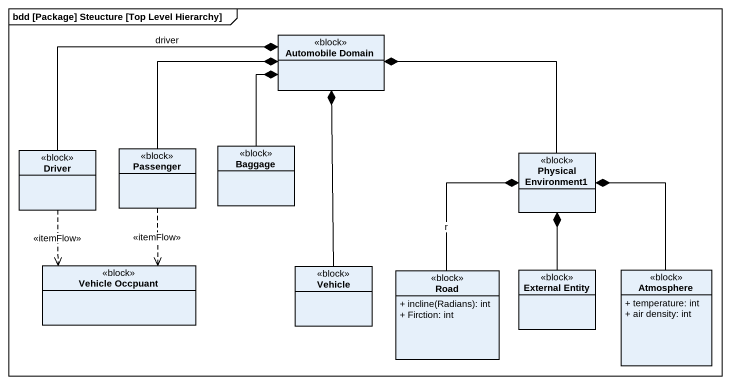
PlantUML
@startuml
mainframe bdd [Package] Steucture [Top Level Hierarchy]
hide circle
hide empty members
skinparam classAttributeIconSize 0
class "Automobile Domain" as Automobile_Domain <<block>>
class Driver <<block>>
class Passenger <<block>>
class Baggage <<block>>
class "Physical Environment1" as Physical_Environment1 <<block>>
class "Vehicle Occpuant" as Vehicle_Occpuant <<block>>
class Vehicle <<block>>
class Road <<block>> {
  {field} + incline(Radians): int
  + Firction: int
}
class "External Entity" as External_Entity <<block>>
class Atmosphere <<block>> {
  + temperature: int
  + air density: int
}
Driver -right-* Automobile_Domain : driver
Driver ..> Vehicle_Occpuant : <<itemFlow>>
Passenger -up-* Automobile_Domain
Passenger ..> Vehicle_Occpuant : <<itemFlow>>
Baggage -up-* Automobile_Domain
Physical_Environment1 -left-* Automobile_Domain
Vehicle -up-* Automobile_Domain
Road -up-* Physical_Environment1 : r
External_Entity -up-* Physical_Environment1
Atmosphere -up-* Physical_Environment1
@enduml
